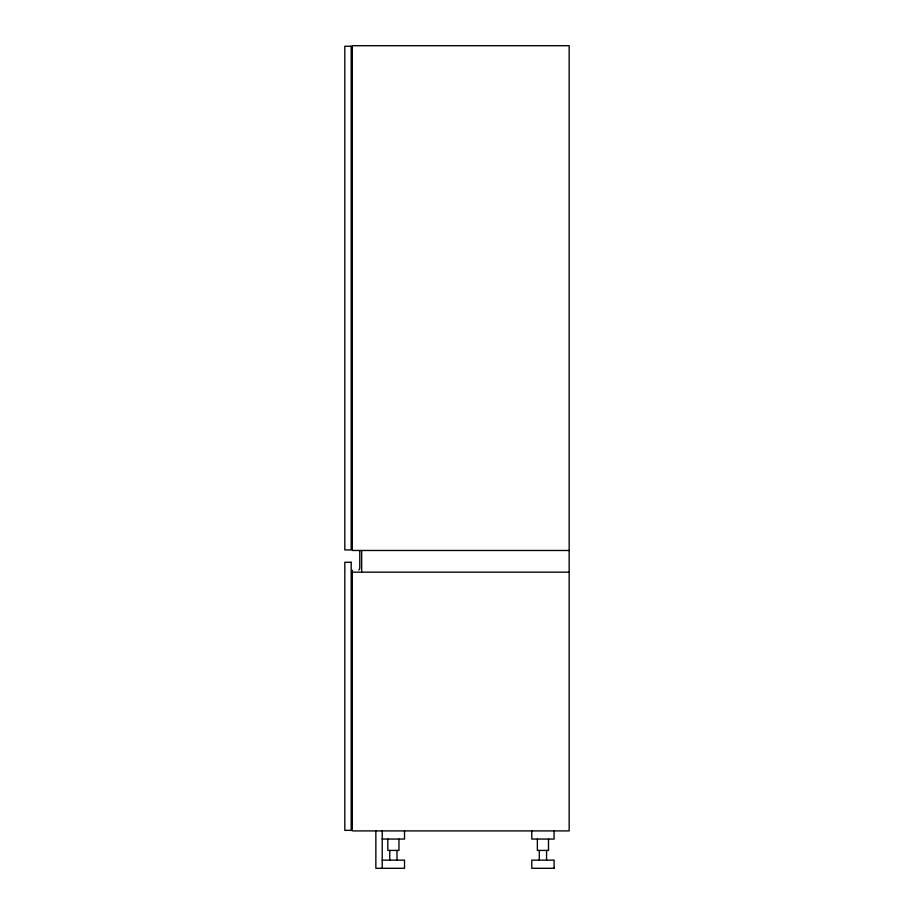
<?xml version="1.0" encoding="UTF-8"?>
<svg xmlns="http://www.w3.org/2000/svg" width="914" height="914" viewBox="0 0 914 914"><rect width="100%" height="100%" fill="white"/><g stroke="black" fill="none" stroke-linecap="round" stroke-linejoin="round"><path stroke-width="1.37" d="M358.848 570.039L359.785 568.428L359.785 550.479M569.171 550.479L352.301 550.479L352.301 45.7L569.171 45.7L569.171 830.906L352.301 830.906L352.301 570.29M352.301 572.164L569.171 572.164M382.223 839.063L404.525 839.063L404.525 830.906M382.223 860.143L404.525 860.143L404.525 868.3L375.86 868.3L375.86 830.906M554.215 868.3L531.777 868.3L531.777 860.143L554.09 860.143L554.09 868.3M554.09 830.906L554.09 839.063L531.777 839.063L531.777 830.906M548.514 839.063L548.514 850.42L537.363 850.42L537.363 839.063M546.561 850.42L546.561 860.143M539.306 850.42L539.306 860.143M398.95 839.063L398.95 850.42L387.799 850.42L387.799 839.063M396.996 850.42L396.996 860.143M389.752 850.42L389.752 860.143M382.223 830.906L382.223 868.3M361.658 550.479L361.658 572.164M351.182 46.26L344.829 46.26L344.829 549.92L351.182 549.92L351.182 46.26M351.182 562.259L344.829 562.259L344.829 830.346L351.182 830.346L351.182 562.259"/></g></svg>
